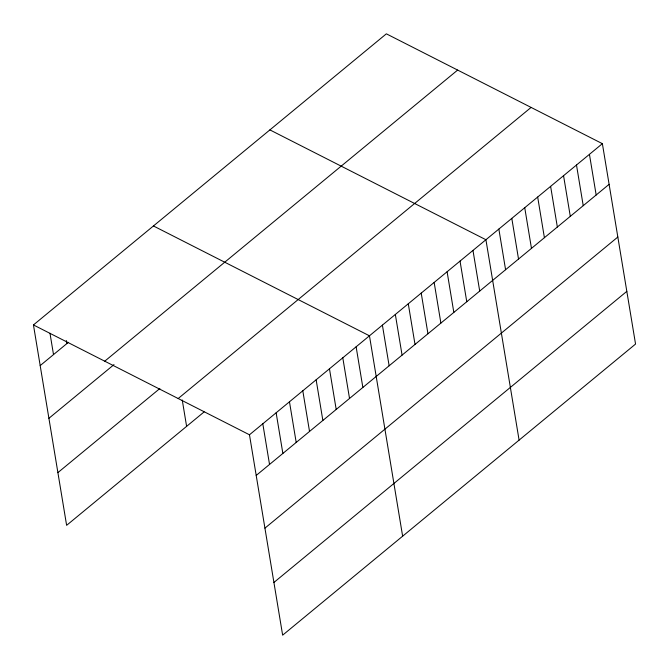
<?xml version="1.0" encoding="UTF-8"?>
<svg xmlns="http://www.w3.org/2000/svg" width="669" height="669" viewBox="0 0 669 669"><rect width="100%" height="100%" fill="white"/><g stroke="black" fill="none" stroke-linecap="round" stroke-linejoin="round"><path stroke-width="1" d="M33.45 324.942L386.356 33.826L602.376 143.668L635.55 344.058L282.644 635.174L249.47 434.783L33.45 324.942L66.624 525.332L204.12 411.912M40.182 365.6L68.414 342.311M104.74 361.193L457.638 70.078M48.904 418.309L113.998 364.613M57.894 472.615L159.849 388.522M178.188 398.532L531.086 107.425M249.47 434.783L602.376 143.668M256.202 475.442L609.108 184.326M264.932 528.15L617.83 237.035M273.922 582.456L626.828 291.349M269.891 129.895L485.92 239.736L519.094 440.127M153.435 225.963L369.464 335.805L402.638 536.195M589.439 154.347L596.171 195.005M576.494 165.017L583.226 205.676M563.557 175.696L570.289 216.355M550.62 186.367L557.344 227.025M537.675 197.037L544.407 237.696M524.739 207.716L531.47 248.375M511.802 218.387L518.525 259.045M498.857 229.066L505.588 269.724M472.975 250.415L479.706 291.074M460.038 261.086L466.77 301.744M447.101 271.756L453.833 312.415M434.156 282.435L440.888 323.094M421.219 293.106L427.951 333.764M408.282 303.785L415.014 344.443M395.337 314.455L402.069 355.114M382.4 325.134L389.132 365.792M356.125 346.801L362.857 387.46M342.796 357.798L349.527 398.456M329.466 368.795L336.198 409.453M316.136 379.791L322.859 420.45M302.798 390.796L309.53 431.455M289.468 401.793L296.2 442.452M276.138 412.79L282.87 453.448M262.808 423.786L269.532 464.445M182.244 399.995L186.609 426.354M66.34 340.554L66.841 343.607M49.983 333.254L53.512 354.603"/></g></svg>
